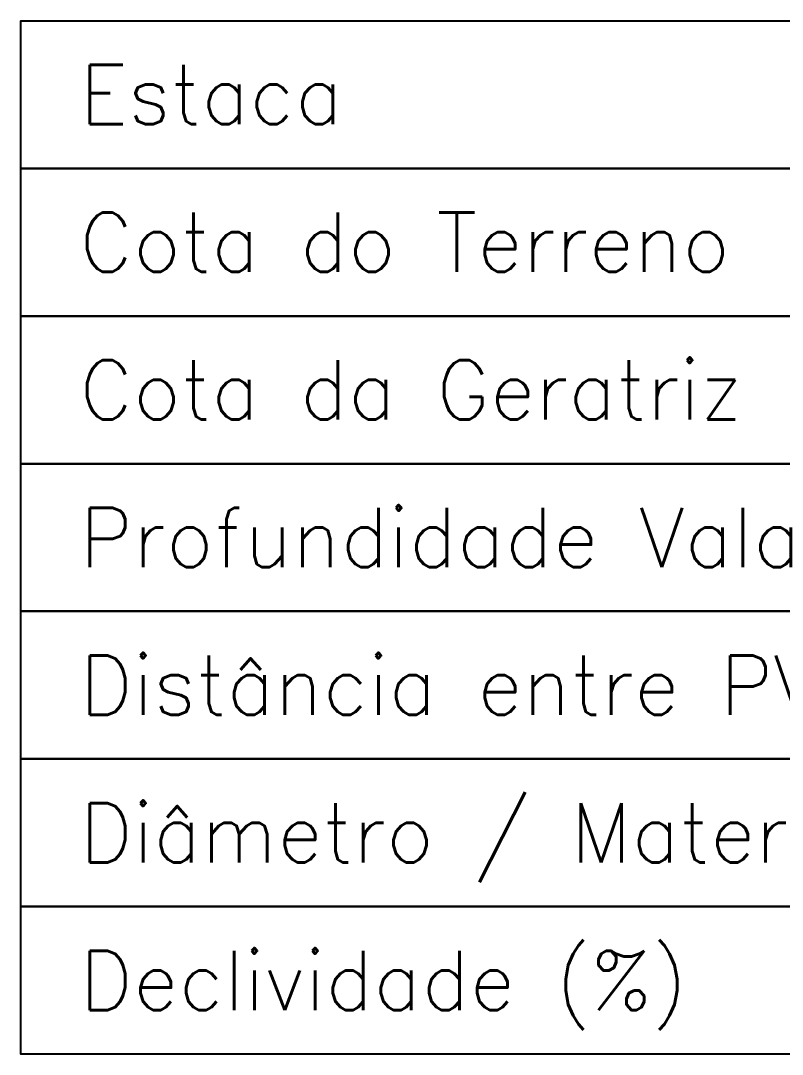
# Model space of a CAD drawing. Extents: x -289 to 361868, y -200 to 7352041.
# Drawn here: x -289 to -160, y -200 to -25 of the extents above; entities that cross this region are included whole.
import ezdxf
from ezdxf.enums import TextEntityAlignment as Align

# ---------------------------------------------------------------- set-up
doc = ezdxf.new("R2010")
doc.units = 0
doc.layers.add('PS_PERFIL_COTA_LIN', color=7, linetype='Continuous')
doc.layers.add('PS_PERFIL_COTA_TXT', color=5, linetype='Continuous')
doc.styles.add('ROMANS', font='ROMANS.shx', dxfattribs={"height": 2})

msp = doc.modelspace()

# ---------------------------------------------------------------- linework, layer by layer
at = {"layer": 'PS_PERFIL_COTA_LIN', "linetype": 'Continuous'}
for points in [[(1, -25), (1, -50), (-289, -50), (-289, -25)], [(1, -50), (1, -75), (-289, -75), (-289, -50)], [(1, -75), (1, -100), (-289, -100), (-289, -75)], [(1, -100), (1, -125), (-289, -125), (-289, -100)], [(1, -125), (1, -150), (-289, -150), (-289, -125)], [(1, -150), (1, -175), (-289, -175), (-289, -150)], [(1, -175), (1, -200), (-289, -200), (-289, -175)]]:
    msp.add_lwpolyline(points, close=True, dxfattribs=at)

# ---------------------------------------------------------------- texts
at = {"layer": 'PS_PERFIL_COTA_TXT', "style": 'ROMANS'}
for s, p in [('Estaca', (-279, -37.5)), ('Cota do Terreno', (-279, -62.5)), ('Cota da Geratriz Inferior do Tubo', (-279, -87.5)), ('Profundidade Vala', (-279, -112.5)), ("Distância entre PV's", (-279, -137.5)), ('Diâmetro / Material', (-279, -162.5)), ('Declividade (%)', (-279, -187.5))]:
    msp.add_text(s, height=10, dxfattribs=at).set_placement(p, align=Align.MIDDLE_LEFT)

doc.saveas('drawing.dxf')
